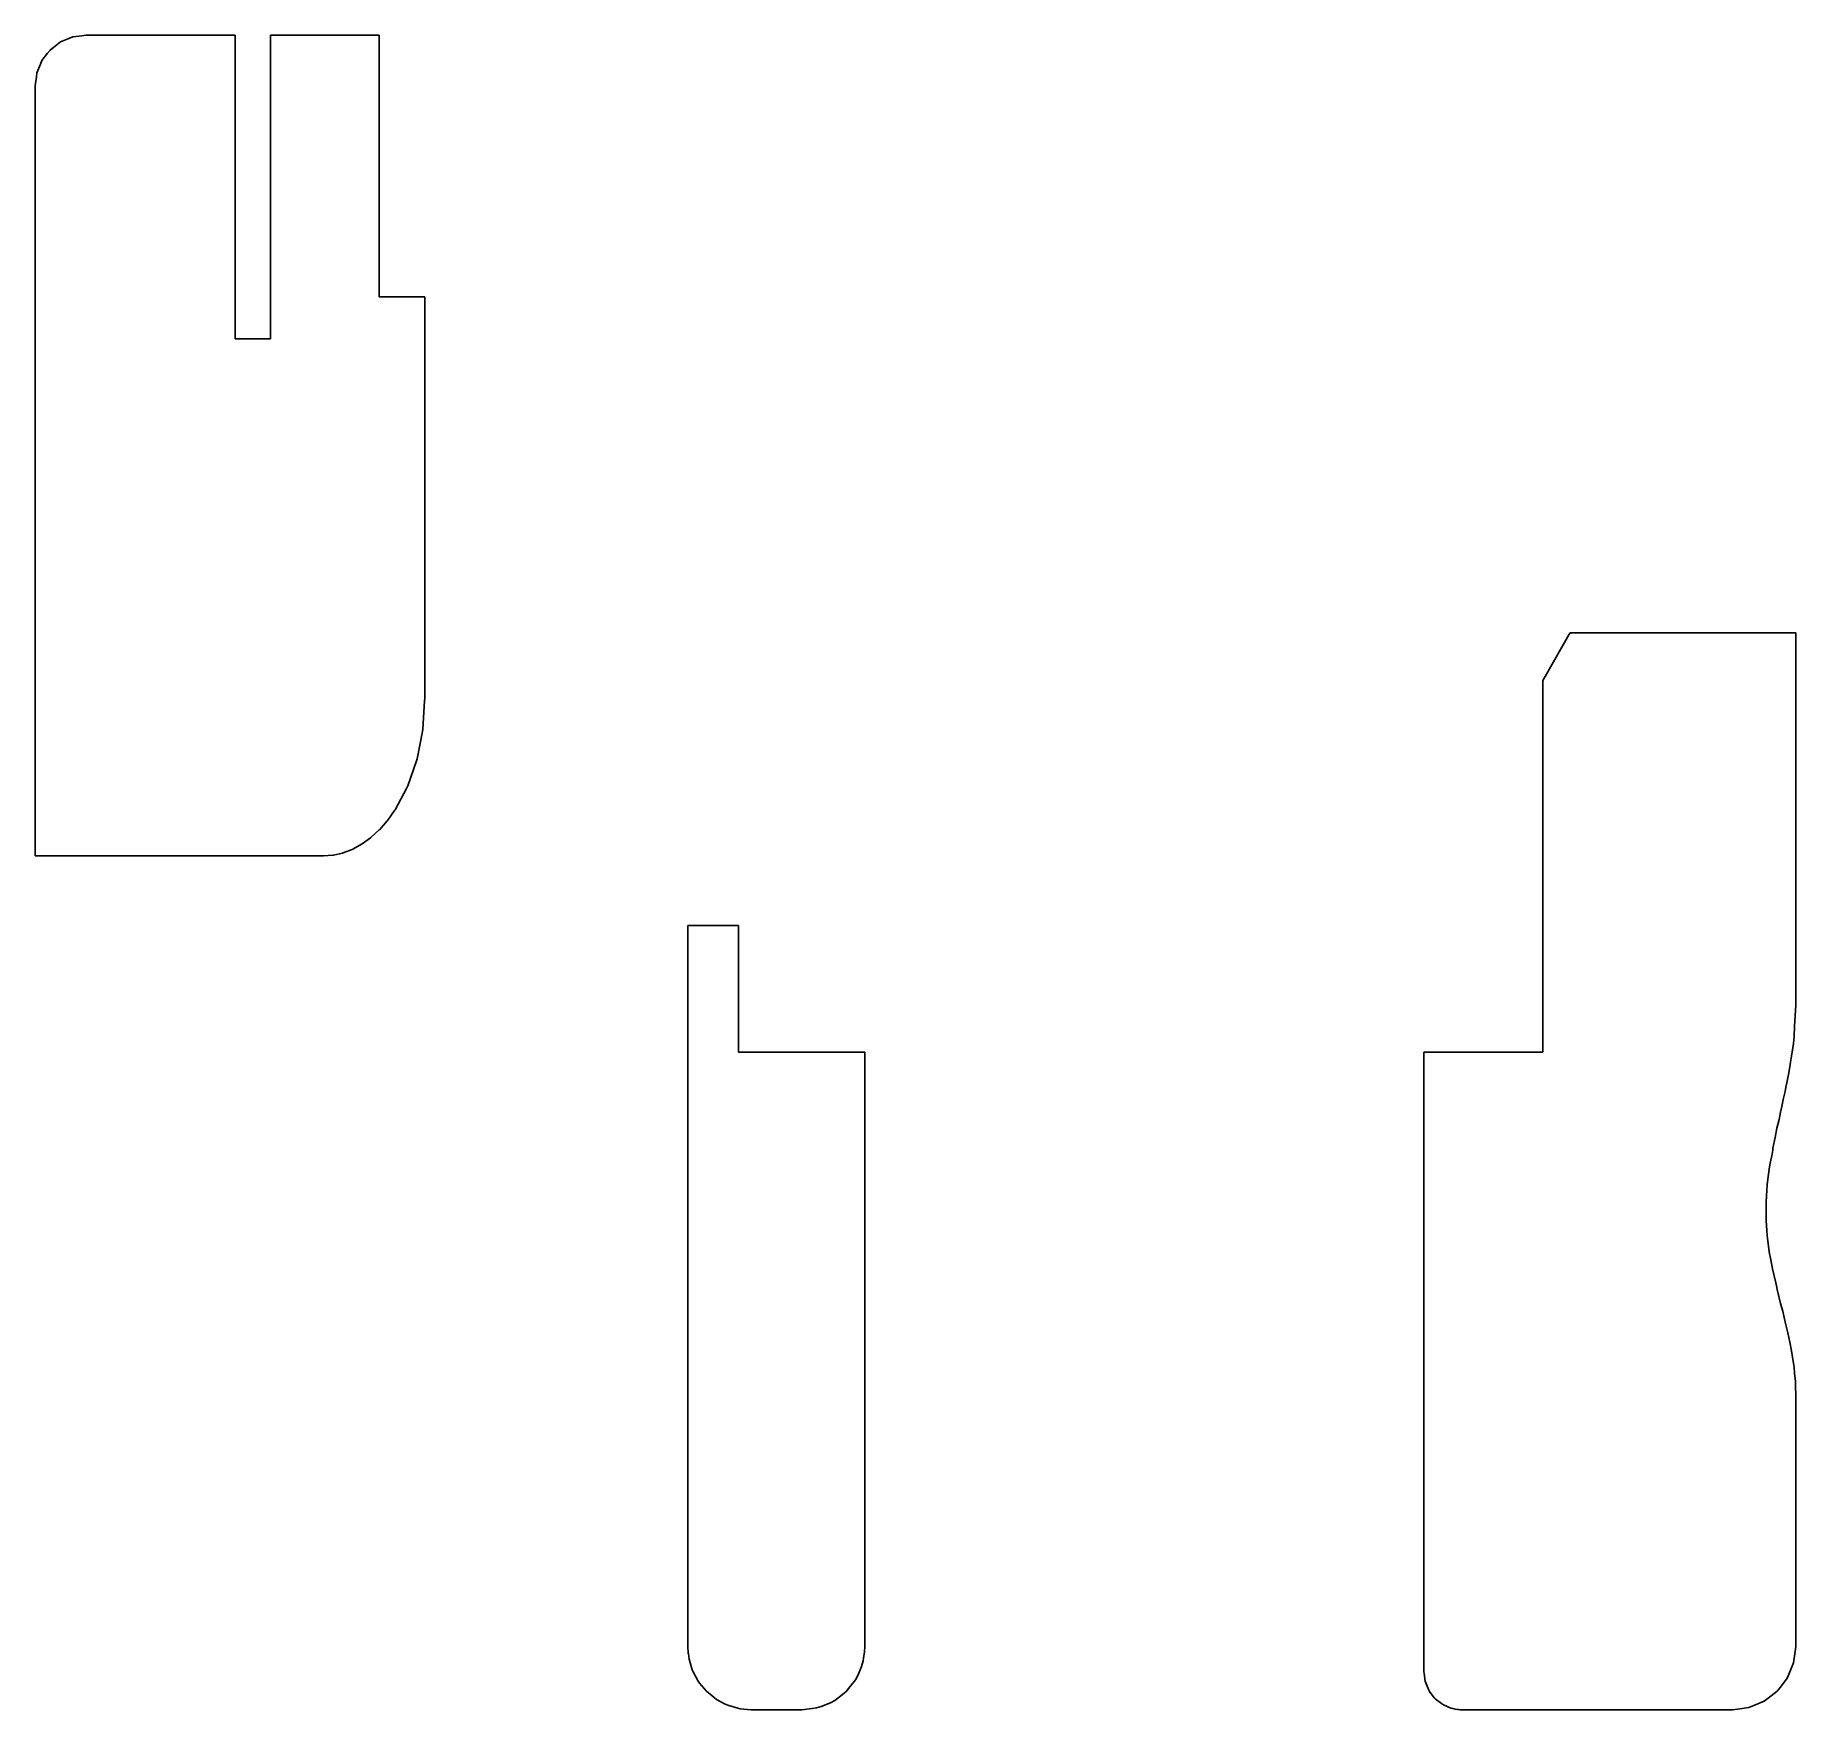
# Model space of a CAD drawing. Header units: metres. Extents: x 2.4 to 72, y -16 to 50.2.
import ezdxf

# ---------------------------------------------------------------- set-up
doc = ezdxf.new("R2010")
doc.units = ezdxf.units.M

msp = doc.modelspace()

# ---------------------------------------------------------------- linework, layer by layer
for p, q in [((3.882, 50.132), (3.735, 50.071)), ((4.242, 50.179), (3.882, 50.132)), ((4.4, 50.2), (4.242, 50.179)), ((8.934, 50.2), (4.4, 50.2)), ((9.402, 50.2), (8.934, 50.2)), ((10.034, 50.2), (9.402, 50.2)), ((10.303, 50.2), (10.034, 50.2)), ((10.303, 47.655), (10.303, 50.2)), ((11.804, 50.2), (11.697, 50.2)), ((11.697, 50.2), (11.697, 48.745)), ((12.026, 50.2), (11.804, 50.2)), ((12.359, 50.2), (12.026, 50.2)), ((12.692, 50.2), (12.359, 50.2)), ((16, 50.2), (12.692, 50.2)), ((16, 46.737), (16, 50.2)), ((2.889, 49.488), (2.668, 49.2)), ((2.986, 49.614), (2.889, 49.488)), ((3.274, 49.835), (2.986, 49.614)), ((3.4, 49.932), (3.274, 49.835)), ((3.735, 50.071), (3.4, 49.932)), ((2.607, 49.053), (2.468, 48.718)), ((2.668, 49.2), (2.607, 49.053)), ((11.697, 48.745), (11.697, 46.2)), ((2.447, 48.56), (2.4, 48.2)), ((2.4, 48.2), (2.4, 47.285)), ((2.468, 48.718), (2.447, 48.56)), ((10.303, 46.2), (10.303, 47.655)), ((2.4, 47.285), (2.4, 44.162)), ((16, 45.2), (16, 46.737)), ((10.303, 43.655), (10.303, 46.2)), ((11.697, 46.2), (11.697, 44.745)), ((11.697, 44.745), (11.697, 42.2)), ((16, 44.234), (16, 45.2)), ((2.4, 44.162), (2.4, 43.604)), ((16, 43.945), (16, 44.234)), ((16, 42.918), (16, 43.945)), ((16, 43.945), (16, 43.945)), ((2.4, 43.604), (2.4, 43.527)), ((2.4, 43.527), (2.4, 43.448)), ((2.4, 43.448), (2.4, 42.916)), ((10.303, 42.2), (10.303, 43.655)), ((2.4, 42.916), (2.4, 42.835)), ((2.4, 42.835), (2.4, 41.52)), ((16, 42.675), (16, 42.918)), ((16, 41.524), (16, 42.675)), ((10.303, 39.655), (10.303, 42.2)), ((11.697, 42.2), (11.697, 40.745)), ((2.4, 41.52), (2.4, 41.016)), ((16, 41.371), (16, 41.524)), ((16, 40.028), (16, 41.371)), ((2.4, 41.016), (2.4, 40.599)), ((2.4, 40.599), (2.4, 40.285)), ((11.697, 40.745), (11.697, 38.2)), ((2.4, 40.285), (2.4, 36.794)), ((16, 40.008), (16, 40.028)), ((16, 39.851), (16, 40.008)), ((16.204, 39.851), (16, 39.851)), ((17.8, 39.851), (16.204, 39.851)), ((17.8, 39.335), (17.8, 39.851)), ((10.303, 38.2), (10.303, 39.655)), ((17.8, 32.327), (17.8, 39.335)), ((10.335, 38.2), (10.303, 38.2)), ((10.35, 38.2), (10.335, 38.2)), ((10.434, 38.2), (10.35, 38.2)), ((10.47, 38.2), (10.434, 38.2)), ((10.574, 38.2), (10.47, 38.2)), ((10.625, 38.2), (10.574, 38.2)), ((10.745, 38.2), (10.625, 38.2)), ((10.806, 38.2), (10.745, 38.2)), ((10.935, 38.2), (10.806, 38.2)), ((11, 38.2), (10.935, 38.2)), ((11.133, 38.2), (11, 38.2)), ((11.194, 38.2), (11.133, 38.2)), ((11.324, 38.2), (11.194, 38.2)), ((11.375, 38.2), (11.324, 38.2)), ((11.495, 38.2), (11.375, 38.2)), ((11.53, 38.2), (11.495, 38.2)), ((11.634, 38.2), (11.53, 38.2)), ((11.65, 38.2), (11.634, 38.2)), ((11.697, 38.2), (11.65, 38.2)), ((2.4, 36.794), (2.4, 36.472)), ((2.4, 36.472), (2.4, 36.241)), ((2.4, 36.241), (2.4, 33.113)), ((2.4, 33.113), (2.4, 28.624)), ((17.8, 29.409), (17.8, 32.327)), ((17.8, 28.097), (17.8, 29.409)), ((2.4, 28.624), (2.4, 24.903)), ((17.8, 27.396), (17.8, 28.097)), ((17.8, 26.982), (17.8, 27.396)), ((17.8, 26.725), (17.8, 26.982)), ((17.8, 26.42), (17.8, 26.725)), ((62.858, 26.191), (63.029, 26.49)), ((63.029, 26.49), (63.075, 26.569)), ((63.075, 26.569), (65.611, 26.571)), ((65.611, 26.571), (72, 26.569)), ((72, 26.569), (72, 25.466)), ((17.8, 23.979), (17.8, 26.42)), ((62.314, 25.244), (62.858, 26.191)), ((62.143, 24.946), (62.314, 25.244)), ((72, 25.466), (72, 23.431)), ((2.4, 24.903), (2.4, 17.756)), ((62, 24.696), (62.143, 24.946)), ((62, 22.768), (62, 24.696)), ((17.723, 22.765), (17.794, 23.886)), ((17.794, 23.886), (17.8, 23.979)), ((72, 23.431), (72, 19.781)), ((17.496, 21.597), (17.706, 22.675)), ((17.706, 22.675), (17.723, 22.765)), ((62, 21.333), (62, 22.768)), ((17.467, 21.515), (17.496, 21.597)), ((17.126, 20.521), (17.467, 21.515)), ((62, 20.888), (62, 21.333)), ((62, 20.516), (62, 20.888)), ((16.628, 19.578), (17.088, 20.449)), ((17.088, 20.449), (17.126, 20.521)), ((62, 20.281), (62, 20.516)), ((62, 13.53), (62, 20.281)), ((16.338, 19.168), (16.606, 19.547)), ((16.606, 19.547), (16.628, 19.578)), ((72, 19.781), (72, 18.184)), ((15.997, 18.781), (16.022, 18.804)), ((16.022, 18.804), (16.313, 19.14)), ((16.313, 19.14), (16.338, 19.168)), ((14.961, 18.024), (15.303, 18.214)), ((15.303, 18.214), (15.331, 18.229)), ((15.331, 18.229), (15.658, 18.471)), ((15.658, 18.471), (15.686, 18.491)), ((15.686, 18.491), (15.997, 18.781)), ((72, 18.184), (72, 17.444)), ((2.4, 17.756), (12.929, 17.756)), ((12.929, 17.756), (13.8, 17.756)), ((13.8, 17.756), (14.162, 17.783)), ((14.162, 17.783), (14.192, 17.786)), ((14.192, 17.786), (14.551, 17.868)), ((14.551, 17.868), (14.58, 17.875)), ((14.58, 17.875), (14.932, 18.012)), ((14.932, 18.012), (14.961, 18.024)), ((72, 17.444), (72, 16.628)), ((72, 16.628), (72, 15.947)), ((72, 15.947), (72, 15.94)), ((72, 15.94), (72, 15.473)), ((72, 15.473), (72, 11.898)), ((28.2, 14.466), (28.2, 15)), ((28.2, 15), (30.124, 15)), ((30.124, 15), (30.2, 15)), ((30.2, 15), (30.2, 12.751)), ((28.2, 12.036), (28.2, 14.466)), ((62, 13.328), (62, 13.53)), ((62, 13.065), (62, 13.328)), ((30.2, 12.751), (30.2, 12.651)), ((30.2, 12.651), (30.2, 12.403)), ((62, 12.78), (62, 13.065)), ((62, 12.51), (62, 12.78)), ((28.2, 11.785), (28.2, 12.036)), ((30.2, 12.403), (30.2, 12.393)), ((30.2, 12.393), (30.2, 12.147)), ((30.2, 12.147), (30.2, 12.136)), ((30.2, 12.136), (30.2, 11.907)), ((30.2, 11.907), (30.2, 11.896)), ((30.2, 11.896), (30.2, 11.702)), ((62, 10), (62, 12.51)), ((71.999, 11.857), (71.947, 11.031)), ((72, 11.898), (71.999, 11.857)), ((72, 11.898), (72, 11.898)), ((28.2, 10.058), (28.2, 11.785)), ((30.2, 11.702), (30.2, 11.69)), ((30.2, 11.69), (30.2, 11.543)), ((30.2, 11.543), (30.2, 11.533)), ((30.2, 11.533), (30.2, 10.267)), ((71.93, 10.619), (71.904, 10.335)), ((71.947, 11.031), (71.93, 10.619)), ((28.2, 8.316), (28.2, 10.058)), ((30.2, 10.267), (30.2, 10)), ((30.2, 10), (34.42, 10)), ((34.42, 10), (35.2, 10)), ((35.2, 10), (35.2, 9.378)), ((57.3, 8.93), (57.3, 10)), ((57.3, 10), (60.685, 10)), ((60.685, 10), (62, 10)), ((71.827, 9.837), (71.795, 9.607)), ((71.904, 10.335), (71.827, 9.837)), ((35.2, 9.378), (35.2, 5.718)), ((71.707, 9.11), (71.643, 8.789)), ((71.769, 9.419), (71.707, 9.11)), ((71.795, 9.607), (71.769, 9.419)), ((57.3, 8.209), (57.3, 8.93)), ((71.582, 8.443), (71.507, 8.12)), ((71.613, 8.619), (71.582, 8.443)), ((71.643, 8.789), (71.613, 8.619)), ((28.2, 7.555), (28.2, 8.316)), ((57.3, 7.277), (57.3, 8.209)), ((71.444, 7.85), (71.4, 7.626)), ((71.507, 8.12), (71.444, 7.85)), ((28.2, 6.506), (28.2, 7.555)), ((57.3, 6.174), (57.3, 7.277)), ((71.257, 6.995), (71.182, 6.627)), ((71.292, 7.132), (71.257, 6.995)), ((71.343, 7.334), (71.292, 7.132)), ((71.4, 7.626), (71.343, 7.334)), ((28.2, 5.196), (28.2, 6.506)), ((71.182, 6.627), (71.097, 6.204)), ((35.2, 5.718), (35.2, 4.589)), ((57.3, 5.002), (57.3, 6.174)), ((70.992, 5.612), (70.964, 5.461)), ((71.062, 5.968), (70.992, 5.612)), ((71.086, 6.129), (71.062, 5.968)), ((71.097, 6.204), (71.086, 6.129)), ((28.2, 3.838), (28.2, 5.196)), ((57.3, 3.916), (57.3, 5.002)), ((70.914, 5.082), (70.873, 4.755)), ((70.964, 5.461), (70.914, 5.082)), ((35.2, 4.589), (35.2, 3.247)), ((70.858, 4.536), (70.829, 4.074)), ((70.873, 4.755), (70.858, 4.536)), ((28.2, 2.862), (28.2, 3.838)), ((57.3, 3.075), (57.3, 3.916)), ((70.829, 4.074), (70.828, 3.964)), ((70.828, 3.964), (70.829, 3.41)), ((28.2, -7.682), (28.2, 2.862)), ((35.2, 3.247), (35.2, 1.781)), ((57.3, -1.375), (57.3, 3.075)), ((70.829, 3.41), (70.833, 3.343)), ((70.833, 3.343), (70.871, 2.754)), ((70.871, 2.754), (70.885, 2.64)), ((70.885, 2.64), (70.952, 2.099)), ((70.952, 2.099), (71.008, 1.794)), ((35.2, 1.781), (35.2, 0.357)), ((71.008, 1.794), (71.074, 1.437)), ((71.074, 1.437), (71.209, 0.875)), ((71.209, 0.875), (71.232, 0.759)), ((71.232, 0.759), (71.267, 0.614)), ((35.2, 0.357), (35.2, -0.815)), ((71.267, 0.614), (71.401, 0.057)), ((71.401, 0.057), (71.484, -0.235)), ((71.484, -0.235), (71.583, -0.68)), ((71.583, -0.68), (71.687, -1.092)), ((35.2, -0.815), (35.2, -4.845)), ((57.3, -2.96), (57.3, -1.375)), ((71.687, -1.092), (71.758, -1.464)), ((71.758, -1.464), (71.833, -1.816)), ((71.833, -1.816), (71.906, -2.309)), ((71.906, -2.309), (71.93, -2.458)), ((71.93, -2.458), (71.952, -2.698)), ((71.952, -2.698), (71.983, -3.025)), ((57.3, -4.628), (57.3, -2.96)), ((71.983, -3.025), (71.99, -3.235)), ((71.99, -3.235), (72, -3.537)), ((72, -3.537), (72, -4.859)), ((35.2, -4.845), (35.2, -6.003)), ((57.3, -6.185), (57.3, -4.628)), ((72, -4.859), (72, -6.373)), ((35.2, -6.003), (35.2, -7.324)), ((57.3, -7.521), (57.3, -6.185)), ((72, -6.373), (72, -7.531)), ((35.2, -7.324), (35.2, -8.623)), ((35.2, -7.324), (35.2, -7.324)), ((57.3, -8.603), (57.3, -7.521)), ((72, -7.531), (72, -8.429)), ((72, -7.531), (72, -7.531)), ((28.2, -8.626), (28.2, -7.682)), ((28.2, -9.801), (28.2, -8.626)), ((35.2, -8.623), (35.2, -9.768)), ((57.3, -9.442), (57.3, -8.603)), ((72, -8.429), (72, -9.133)), ((57.3, -10.071), (57.3, -9.442)), ((72, -9.133), (72, -9.689)), ((72, -9.689), (72, -10.487)), ((28.2, -10.869), (28.2, -9.801)), ((35.2, -9.768), (35.2, -10.698)), ((57.3, -10.527), (57.3, -10.071)), ((28.2, -11.687), (28.2, -10.869)), ((35.2, -10.698), (35.2, -11.408)), ((57.3, -10.739), (57.3, -10.527)), ((57.3, -11.069), (57.3, -10.739)), ((57.3, -11.264), (57.3, -11.069)), ((72, -10.487), (72, -11.005)), ((72, -11.005), (72, -11.345)), ((28.2, -12.261), (28.2, -11.687)), ((35.2, -11.408), (35.2, -11.922)), ((57.3, -14.177), (57.3, -11.264)), ((72, -11.345), (72, -11.407)), ((72, -11.407), (72, -13.5)), ((28.2, -12.645), (28.2, -12.261)), ((35.2, -11.922), (35.2, -12.275)), ((35.2, -12.275), (35.2, -12.5)), ((35.2, -12.5), (35.2, -12.627)), ((28.2, -12.895), (28.2, -12.645)), ((28.2, -13.054), (28.2, -12.895)), ((28.2, -13.15), (28.2, -13.054)), ((28.2, -13.204), (28.2, -13.15)), ((28.2, -13.5), (28.2, -13.204)), ((35.2, -12.627), (35.2, -13.5)), ((28.201, -13.513), (28.2, -13.5)), ((28.212, -13.745), (28.201, -13.513)), ((28.22, -13.788), (28.212, -13.745)), ((28.252, -14.005), (28.22, -13.788)), ((35.19, -13.707), (35.15, -13.955)), ((35.2, -13.5), (35.19, -13.707)), ((71.973, -13.702), (71.915, -14.147)), ((72, -13.5), (71.973, -13.702)), ((28.377, -14.419), (28.252, -14.005)), ((28.408, -14.493), (28.377, -14.419)), ((28.609, -14.869), (28.408, -14.493)), ((34.933, -14.613), (34.826, -14.813)), ((35.066, -14.292), (34.933, -14.613)), ((35.133, -14.071), (35.066, -14.292)), ((35.15, -13.955), (35.133, -14.071)), ((57.3, -14.448), (57.3, -14.177)), ((57.3, -14.5), (57.3, -14.448)), ((57.306, -14.552), (57.3, -14.5)), ((57.31, -14.579), (57.306, -14.552)), ((57.317, -14.626), (57.31, -14.579)), ((71.743, -14.562), (71.665, -14.75)), ((71.915, -14.147), (71.743, -14.562)), ((28.666, -14.943), (28.609, -14.869)), ((28.932, -15.268), (28.666, -14.943)), ((29.236, -15.517), (28.932, -15.268)), ((34.468, -15.268), (34.31, -15.397)), ((34.609, -15.096), (34.468, -15.268)), ((34.826, -14.813), (34.609, -15.096)), ((57.34, -14.8), (57.317, -14.626)), ((57.348, -14.874), (57.34, -14.8)), ((57.369, -14.937), (57.348, -14.874)), ((57.487, -15.222), (57.369, -14.937)), ((57.517, -15.274), (57.487, -15.222)), ((57.707, -15.522), (57.517, -15.274)), ((71.268, -15.268), (70.912, -15.541)), ((71.392, -15.106), (71.268, -15.268)), ((71.665, -14.75), (71.392, -15.106)), ((29.339, -15.596), (29.236, -15.517)), ((29.676, -15.776), (29.339, -15.596)), ((29.815, -15.834), (29.676, -15.776)), ((30.171, -15.942), (29.815, -15.834)), ((30.275, -15.958), (30.171, -15.942)), ((30.7, -16), (30.275, -15.958)), ((30.961, -16), (30.7, -16)), ((32.7, -16), (30.961, -16)), ((32.806, -15.99), (32.7, -16)), ((32.908, -15.973), (32.806, -15.99)), ((33.115, -15.945), (32.908, -15.973)), ((33.287, -15.929), (33.115, -15.945)), ((33.47, -15.873), (33.287, -15.929)), ((33.834, -15.722), (33.47, -15.873)), ((34.008, -15.629), (33.834, -15.722)), ((34.31, -15.397), (34.008, -15.629)), ((57.741, -15.562), (57.707, -15.522)), ((57.991, -15.754), (57.741, -15.562)), ((58.069, -15.809), (57.991, -15.754)), ((58.367, -15.932), (58.069, -15.809)), ((58.445, -15.955), (58.367, -15.932)), ((58.53, -15.972), (58.445, -15.955)), ((58.628, -15.99), (58.53, -15.972)), ((58.677, -15.995), (58.628, -15.99)), ((58.726, -15.998), (58.677, -15.995)), ((58.738, -15.999), (58.726, -15.998)), ((58.787, -16), (58.738, -15.999)), ((58.8, -16), (58.787, -16)), ((61.145, -16), (58.8, -16)), ((69.5, -16), (61.145, -16)), ((69.702, -15.973), (69.5, -16)), ((70.147, -15.915), (69.702, -15.973)), ((70.335, -15.837), (70.147, -15.915)), ((70.75, -15.665), (70.335, -15.837)), ((70.912, -15.541), (70.75, -15.665))]:
    msp.add_line(p, q)

doc.saveas('drawing.dxf')
